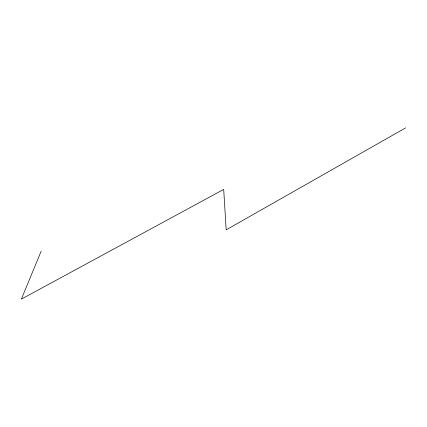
<?xml version="1.0" encoding="UTF-8"?>
<svg xmlns="http://www.w3.org/2000/svg" width="427" height="427" viewBox="0 0 427 427"><rect width="100%" height="100%" fill="white"/><g stroke="black" fill="none" stroke-linecap="round" stroke-linejoin="round"><path stroke-width="0.64" d="M41.173 251.151L21.35 299.14L223.7 189.407L226.187 229.849L405.65 127.86"/></g></svg>
